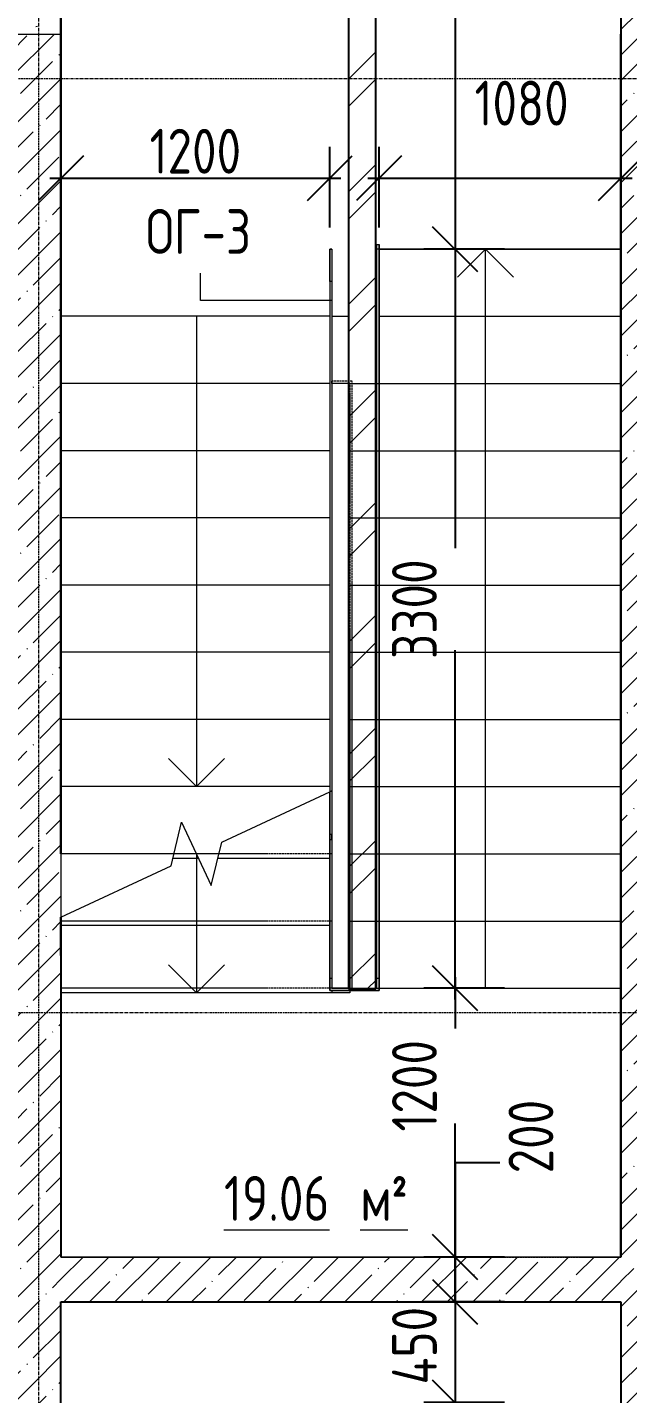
# Model space of a CAD drawing. Header units: millimetres. Extents: x -11854 to 4360091, y -19344 to 4989148.
# Drawn here: x 35493 to 38173, y 16847 to 22947 of the extents above; entities that cross this region are included whole.
import ezdxf

# ---------------------------------------------------------------- set-up
doc = ezdxf.new("R2010")
doc.units = ezdxf.units.MM
doc.linetypes.add('Линия сетки', pattern=[22.225, 12.7, -3.175, 3.175, -3.175])
doc.linetypes.add('Сверху', pattern=[3.96875, 2.38125, -1.5875])
doc.layers.get('0').update_dxf_attribs({"color": 254})
doc.layers.get('Defpoints').update_dxf_attribs({"color": 254})
for name, color, linetype, lineweight in [('_Сверху_ - Верхние поручни', 254, 'Сверху', 9), ('A-ANNO-DIMS', 254, 'Continuous', 9), ('A-AREA-IDEN', 254, 'Continuous', 9), ('A-FLOR', 254, 'Continuous', 9), ('A-FLOR-HRAL-IDEN', 254, 'Continuous', 9), ('A-WALL', 254, 'Continuous', 9), ('S-GRID', 254, 'Continuous', 9), ('S-STRS', 254, 'Continuous', 9), ('S-STRS-ANNO', 254, 'Continuous', 9), ('S-STRS-MBND', 254, 'Сверху', 9), ('Балясины', 254, 'Continuous', 18), ('Верхние поручни', 254, 'Continuous', 9)]:
    doc.layers.add(name, color=color, linetype=linetype, lineweight=lineweight)
doc.styles.add('ISOCPEUR', font='isocpeur.ttf', dxfattribs={"width": 0.8, "height": 200})
doc.styles.add('ISOCPEUR_B', font='', dxfattribs={"width": 0.8, "height": 200})
doc.styles.add('ISOCPEUR_B_1', font='', dxfattribs={"width": 0.8, "height": 200})
doc.styles.get('ISOCPEUR_B').set_extended_font_data('ISOCPEUR', bold=True)
doc.styles.get('ISOCPEUR_B_1').set_extended_font_data('ISOCPEUR', bold=True)
doc.dimstyles.new('2_0_мм_ISOCPEUR', dxfattribs={"dimscale": 304.8, "dimtxt": 199.196235, "dimasz": 0.656168, "dimexe": 0.459318, "dimexo": 0.625, "dimgap": 0.065617, "dimtad": 1, "dimdec": 0, "dimtxsty": 'ISOCPEUR', "dimblk1": 'OBLIQUE', "dimblk2": 'OBLIQUE', "dimsah": 1, "dimcen": 2.5, "dimdle": 0.164042, "dimazin": 3, "dimtfac": 1, "dimtix": 1, "dimtmove": 0, "dimatfit": 3, "dimfxl": 0.787402, "dimfxlon": 1, "dimtvp": 1, "dimarcsym": 2})
doc.dimstyles.new('2_0_мм_ISOCPEUR_1', dxfattribs={"dimscale": 304.8, "dimtxt": 199.196235, "dimasz": 0.656168, "dimexe": 0.459318, "dimexo": 0.625, "dimgap": 0.065617, "dimtad": 1, "dimdec": 0, "dimtxsty": 'ISOCPEUR', "dimblk1": 'OBLIQUE', "dimblk2": 'OBLIQUE', "dimsah": 1, "dimcen": 2.5, "dimdle": 0.164042, "dimazin": 3, "dimtfac": 1, "dimtix": 1, "dimtmove": 1, "dimatfit": 3, "dimfxl": 0.787402, "dimfxlon": 1, "dimtvp": 1, "dimarcsym": 2})
pattern_1 = [(45, (542041.67, 20914.14), (-114.049253, 114.049253), []), (45, (542155.72, 20914.14), (-114.049253, 114.049253), [201.613, -40.323, 3.353, -36.97])]

# ---------------------------------------------------------------- blocks, each defined once
blk = doc.blocks.new('Тип верхнего поручня - Верхний поручень_Внутренний_-4581880-1В')
at = {"layer": 'Верхние поручни'}
for p, q in [((-428369.1, -27225.3), (-428359.1, -27225.2)), ((-428368.9, -27245.3), (-428369.1, -27225.3)), ((-428358.9, -27245.2), (-428368.9, -27245.3)), ((-428339.3, -30500.1), (-428368.9, -27245.3)), ((-428359.1, -27225.2), (-428358.9, -27245.2)), ((-428358.9, -27245.2), (-428329.3, -30500)), ((-428549.3, -30502), (-428556.9, -29669.6)), ((-428546.9, -29664.9), (-428539.3, -30502)), ((-428549.3, -30502), (-428539.3, -30502)), ((-428548.8, -30557), (-428549.3, -30502)), ((-428493.8, -30556.5), (-428548.8, -30557)), ((-428539.3, -30502), (-428538.9, -30547)), ((-428538.9, -30547), (-428493.9, -30546.5)), ((-428493.9, -30546.5), (-428464.9, -30546.3)), ((-428383.8, -30555.5), (-428493.8, -30556.5)), ((-428383.8, -30555.5), (-428383.9, -30546.5)), ((-428328.8, -30555), (-428383.8, -30555.5)), ((-428342.9, -30545.2), (-428338.9, -30545.1)), ((-428339.3, -30500.1), (-428329.3, -30500)), ((-428338.9, -30545.1), (-428339.3, -30500.1)), ((-428329.3, -30500), (-428328.8, -30555))]:
    blk.add_line(p, q, dxfattribs=at)
blk = doc.blocks.new('Тип верхнего поручня - Верхний поручень_Внутренний_-V5-1В')
at = {"layer": 'Верхние поручни'}
for p, q in [((-428369.1, -27225.3), (-428359.1, -27225.2)), ((-428368.9, -27245.3), (-428369.1, -27225.3)), ((-428339.3, -30500.1), (-428368.9, -27245.3)), ((-428358.9, -27245.2), (-428359.1, -27225.2)), ((-428329.3, -30500), (-428358.9, -27245.2)), ((-428556.9, -29669.6), (-428549.3, -30502)), ((-428546.9, -29664.9), (-428539.3, -30502)), ((-428549.3, -30502), (-428548.8, -30557)), ((-428548.8, -30557), (-428383.8, -30555.5)), ((-428539.3, -30502), (-428538.9, -30547)), ((-428538.9, -30547), (-428464.9, -30546.3)), ((-428383.8, -30555.5), (-428328.8, -30555)), ((-428342.9, -30545.2), (-428338.9, -30545.1)), ((-428338.9, -30545.1), (-428339.3, -30500.1)), ((-428328.8, -30555), (-428329.3, -30500))]:
    blk.add_line(p, q, dxfattribs=at)
blk = doc.blocks.new('Ограждение - 25  мм-4441733-1В')
at = {"layer": 'Балясины'}
for p, q in [((2.5, 12.5), (-2.5, 12.5)), ((-2.5, 12.5), (-2.5, -12.5)), ((2.5, -12.5), (2.5, 12.5)), ((-2.5, -12.5), (2.5, -12.5))]:
    blk.add_line(p, q, dxfattribs=at)
blk = doc.blocks.new('Ограждение - Ограждение-4615268-1В')
at = {"extrusion": (0, 0, -1), "zscale": -1, "rotation": 359.4783850228278}
blk.add_blockref('Ограждение - 25  мм-4441733-1В', (428550.1, -29872), dxfattribs=at)
blk = doc.blocks.new('Тип верхнего поручня - Верхний поручень_Внутренний_-4615296-1В')
at = {"layer": 'Верхние поручни'}
for p, q in [((-428578.9, -27247.2), (-428569, -27247.1)), ((-428577.6, -27392.3), (-428578.9, -27247.2)), ((-428569, -27247.1), (-428567.6, -27392.2)), ((-428567.6, -27392.2), (-428577.6, -27392.3))]:
    blk.add_line(p, q, dxfattribs=at)
blk = doc.blocks.new('Тип верхнего поручня - Верхний поручень_Внутренний_-V6-1В')
at = {"layer": '_Сверху_ - Верхние поручни'}
for p, q in [((-428472.8, -27836.2), (-428563.6, -27837.1)), ((-428563.5, -27847.1), (-428563.6, -27837.1)), ((-428482.7, -27846.3), (-428563.5, -27847.1)), ((-428482.3, -27891.3), (-428482.7, -27846.3)), ((-428472.3, -27891.2), (-428472.8, -27836.2)), ((-428458.1, -30546.2), (-428482.3, -27891.3)), ((-428448, -30556.1), (-428472.3, -27891.2)), ((-428556.9, -29669.6), (-428549.3, -30502)), ((-428546.9, -29664.9), (-428539.3, -30501.9)), ((-428549.3, -30502), (-428548.8, -30557)), ((-428548.8, -30557), (-428448, -30556.1)), ((-428539.3, -30501.9), (-428538.9, -30546.9)), ((-428538.9, -30546.9), (-428458.1, -30546.2))]:
    blk.add_line(p, q, dxfattribs=at)
at = {"layer": 'Верхние поручни'}
for p, q in [((-428569, -27247.1), (-428578.9, -27247.2)), ((-428578.9, -27247.2), (-428556.9, -29669.6)), ((-428569, -27247.1), (-428546.9, -29664.9)), ((-428556.9, -29669.6), (-428546.9, -29664.9))]:
    blk.add_line(p, q, dxfattribs=at)
blk = doc.blocks.new('_Oblique')
at = {"color": 0, "linetype": 'ByBlock', "lineweight": -2}
blk.add_line((-0.5, -0.5), (0.5, 0.5), dxfattribs=at)
blk = doc.blocks.new('*D867')
at = {"layer": 'A-ANNO-DIMS', "color": 0, "lineweight": -2, "transparency": 16777216}
for p, q in [((35642.6, 22053.4), (35642.6, 22414.3)), ((36842.6, 22053.4), (36842.6, 22414.3)), ((35592.6, 22274.3), (36892.6, 22274.3))]:
    blk.add_line(p, q, dxfattribs=at)
at = {"layer": 'Defpoints', "color": 0, "transparency": 16777216}
for p in [(36842.6, 22274.3), (35642.6, 22034.3), (36842.6, 22034.3)]:
    blk.add_point(p, dxfattribs=at)
at = {"layer": 'A-ANNO-DIMS', "color": 0, "lineweight": -2, "transparency": 16777216, "xscale": 200, "yscale": 200, "zscale": 200, "rotation": 180}
blk.add_blockref('_Oblique', (35642.6, 22274.3), dxfattribs=at)
at = {"layer": 'A-ANNO-DIMS', "color": 0, "lineweight": -2, "transparency": 16777216, "xscale": 200, "yscale": 200, "zscale": 200}
blk.add_blockref('_Oblique', (36842.6, 22274.3), dxfattribs=at)
at = {"layer": 'A-ANNO-DIMS', "color": 0, "transparency": 16777216, "insert": (36242.6, 22394.3), "char_height": 200, "width": 496.458, "attachment_point": 5, "style": 'ISOCPEUR'}
blk.add_mtext('\\A1;1200', dxfattribs=at)
blk = doc.blocks.new('*D868')
at = {"layer": 'A-ANNO-DIMS', "color": 0, "lineweight": -2, "transparency": 16777216}
for p, q in [((38142.6, 22495.3), (38142.6, 22134.3)), ((37062.6, 22053.4), (37062.6, 22414.3)), ((37012.6, 22274.3), (38192.6, 22274.3))]:
    blk.add_line(p, q, dxfattribs=at)
at = {"layer": 'Defpoints', "color": 0, "transparency": 16777216}
for p in [(38142.6, 22514.3), (38142.6, 22274.3), (37062.6, 22034.3)]:
    blk.add_point(p, dxfattribs=at)
at = {"layer": 'A-ANNO-DIMS', "color": 0, "lineweight": -2, "transparency": 16777216, "xscale": 200, "yscale": 200, "zscale": 200, "rotation": 180}
blk.add_blockref('_Oblique', (37062.6, 22274.3), dxfattribs=at)
at = {"layer": 'A-ANNO-DIMS', "color": 0, "lineweight": -2, "transparency": 16777216, "xscale": 200, "yscale": 200, "zscale": 200}
blk.add_blockref('_Oblique', (38142.6, 22274.3), dxfattribs=at)
at = {"layer": 'A-ANNO-DIMS', "color": 0, "transparency": 16777216, "insert": (37489, 22708.9), "char_height": 200, "width": 496.458, "attachment_point": 1, "line_spacing_factor": 1.149209, "style": 'ISOCPEUR'}
blk.add_mtext('\\A1;1080', dxfattribs=at)
blk = doc.blocks.new('*D870')
at = {"layer": 'A-ANNO-DIMS', "color": 0, "lineweight": -2, "transparency": 16777216}
for p, q in [((37402, 25467.4), (37402, 21907.4)), ((37623, 25417.4), (37262, 25417.4)), ((37623, 21957.4), (37262, 21957.4))]:
    blk.add_line(p, q, dxfattribs=at)
at = {"layer": 'Defpoints', "color": 0, "transparency": 16777216}
for p in [(37642, 25417.4), (37402, 21957.4), (37642, 21957.4)]:
    blk.add_point(p, dxfattribs=at)
at = {"layer": 'A-ANNO-DIMS', "color": 0, "lineweight": -2, "transparency": 16777216, "xscale": 200, "yscale": 200, "zscale": 200}
for p, rotation in [((37402, 25417.4), 90), ((37402, 21957.4), 270)]:
    blk.add_blockref('_Oblique', p, dxfattribs=dict(at, rotation=rotation))
at = {"layer": 'A-ANNO-DIMS', "color": 0, "transparency": 16777216, "insert": (37282, 23687.4), "char_height": 200, "width": 551.62, "attachment_point": 5, "rotation": 90, "style": 'ISOCPEUR'}
blk.add_mtext('\\A1;3460', dxfattribs=at)
blk = doc.blocks.new('*D871')
at = {"layer": 'A-ANNO-DIMS', "color": 0, "lineweight": -2, "transparency": 16777216}
for p, q in [((37402, 22007.4), (37402, 20622.3)), ((37623, 21957.4), (37262, 21957.4)), ((37402, 18607.4), (37402, 20166.3)), ((37623, 18657.4), (37262, 18657.4))]:
    blk.add_line(p, q, dxfattribs=at)
at = {"layer": 'Defpoints', "color": 0, "transparency": 16777216}
for p in [(37642, 21957.4), (37402, 18657.4), (37642, 18657.4)]:
    blk.add_point(p, dxfattribs=at)
at = {"layer": 'A-ANNO-DIMS', "color": 0, "lineweight": -2, "transparency": 16777216, "xscale": 200, "yscale": 200, "zscale": 200}
for p, rotation in [((37402, 21957.4), 90), ((37402, 18657.4), 270)]:
    blk.add_blockref('_Oblique', p, dxfattribs=dict(at, rotation=rotation))
at = {"layer": 'A-ANNO-DIMS', "color": 0, "transparency": 16777216, "insert": (37120.7, 20127.6), "char_height": 200, "width": 533.233, "attachment_point": 1, "rotation": 90, "line_spacing_factor": 1.149209, "style": 'ISOCPEUR'}
blk.add_mtext('\\A1;3300', dxfattribs=at)
blk = doc.blocks.new('*D872')
at = {"layer": 'A-ANNO-DIMS', "color": 0, "lineweight": -2, "transparency": 16777216}
for p, q in [((37402, 18707.4), (37402, 18477.9)), ((37623, 18657.4), (37262, 18657.4)), ((37402, 17407.4), (37402, 18053.9)), ((37623, 17457.4), (37262, 17457.4))]:
    blk.add_line(p, q, dxfattribs=at)
at = {"layer": 'Defpoints', "color": 0, "transparency": 16777216}
for p in [(37642, 18657.4), (37402, 17457.4), (37642, 17457.4)]:
    blk.add_point(p, dxfattribs=at)
at = {"layer": 'A-ANNO-DIMS', "color": 0, "lineweight": -2, "transparency": 16777216, "xscale": 200, "yscale": 200, "zscale": 200}
for p, rotation in [((37402, 18657.4), 90), ((37402, 17457.4), 270)]:
    blk.add_blockref('_Oblique', p, dxfattribs=dict(at, rotation=rotation))
at = {"layer": 'A-ANNO-DIMS', "color": 0, "transparency": 16777216, "insert": (37120.7, 18017.7), "char_height": 200, "width": 496.458, "attachment_point": 1, "rotation": 90, "line_spacing_factor": 1.149209, "style": 'ISOCPEUR'}
blk.add_mtext('\\A1;1200', dxfattribs=at)
blk = doc.blocks.new('*D873')
at = {"layer": 'A-ANNO-DIMS', "color": 0, "lineweight": -2, "transparency": 16777216}
for p, q in [((37602, 17877.4), (37402, 17877.4)), ((37402, 17877.4), (37402, 17457.4)), ((37402, 17507.4), (37402, 17207.4)), ((37623, 17457.4), (37262, 17457.4)), ((37623, 17257.4), (37262, 17257.4))]:
    blk.add_line(p, q, dxfattribs=at)
at = {"layer": 'Defpoints', "color": 0, "transparency": 16777216}
for p in [(37642, 17457.4), (37402, 17257.4), (37642, 17257.4)]:
    blk.add_point(p, dxfattribs=at)
at = {"layer": 'A-ANNO-DIMS', "color": 0, "lineweight": -2, "transparency": 16777216, "xscale": 200, "yscale": 200, "zscale": 200}
for p, rotation in [((37402, 17457.4), 90), ((37402, 17257.4), 270)]:
    blk.add_blockref('_Oblique', p, dxfattribs=dict(at, rotation=rotation))
at = {"layer": 'A-ANNO-DIMS', "color": 0, "transparency": 16777216, "insert": (37640.7, 17830.8), "char_height": 200, "width": 399.925, "attachment_point": 1, "rotation": 90, "line_spacing_factor": 1.149209, "style": 'ISOCPEUR'}
blk.add_mtext('\\A1;200', dxfattribs=at)
blk = doc.blocks.new('*D874')
at = {"layer": 'A-ANNO-DIMS', "color": 0, "lineweight": -2, "transparency": 16777216}
for p, q in [((37402, 17257.4), (37402, 17457.4)), ((37623, 17257.4), (37262, 17257.4)), ((37402, 17257.4), (37402, 16807.4)), ((37402, 17257.4), (37402, 16807.4)), ((37623, 16807.4), (37262, 16807.4)), ((37402, 16807.4), (37402, 16607.4))]:
    blk.add_line(p, q, dxfattribs=at)
at = {"layer": 'Defpoints', "color": 0, "transparency": 16777216}
for p in [(37642, 17257.4), (37402, 16807.4), (37642, 16807.4)]:
    blk.add_point(p, dxfattribs=at)
at = {"layer": 'A-ANNO-DIMS', "color": 0, "lineweight": -2, "transparency": 16777216, "xscale": 200, "yscale": 200, "zscale": 200}
for p, rotation in [((37402, 17257.4), 270), ((37402, 16807.4), 90)]:
    blk.add_blockref('_Oblique', p, dxfattribs=dict(at, rotation=rotation))
at = {"layer": 'A-ANNO-DIMS', "color": 0, "transparency": 16777216, "insert": (37120.7, 16888.5), "char_height": 200, "width": 418.312, "attachment_point": 1, "rotation": 90, "line_spacing_factor": 1.149209, "style": 'ISOCPEUR'}
blk.add_mtext('\\A1;450', dxfattribs=at)
blk = doc.blocks.new('*D875')
at = {"layer": 'A-ANNO-DIMS', "color": 0, "lineweight": -2, "transparency": 16777216}
for p, q in [((37402, 16857.4), (37402, 16617.4)), ((37623, 16807.4), (37262, 16807.4)), ((37623, 16667.4), (37262, 16667.4)), ((37402, 16467.4), (37402, 16667.4)), ((37202, 16467.4), (37402, 16467.4))]:
    blk.add_line(p, q, dxfattribs=at)
at = {"layer": 'Defpoints', "color": 0, "transparency": 16777216}
for p in [(37642, 16807.4), (37402, 16667.4), (37642, 16667.4)]:
    blk.add_point(p, dxfattribs=at)
at = {"layer": 'A-ANNO-DIMS', "color": 0, "lineweight": -2, "transparency": 16777216, "xscale": 200, "yscale": 200, "zscale": 200}
for p, rotation in [((37402, 16807.4), 90), ((37402, 16667.4), 270)]:
    blk.add_blockref('_Oblique', p, dxfattribs=dict(at, rotation=rotation))
at = {"layer": 'A-ANNO-DIMS', "color": 0, "transparency": 16777216, "insert": (36904.7, 16430), "char_height": 200, "width": 381.537, "attachment_point": 1, "rotation": 90, "line_spacing_factor": 1.149209, "style": 'ISOCPEUR'}
blk.add_mtext('\\A1;140', dxfattribs=at)

msp = doc.modelspace()

# ---------------------------------------------------------------- hatches: boundary and pattern name
at = {"layer": 'A-WALL'}
h = msp.add_hatch(dxfattribs=at)
h.set_pattern_fill('FP_2', color=8, style=0, pattern_type=2)
h.set_pattern_definition(pattern_1)
h.paths.add_polyline_path([(38342.6, 22917.4), (38342.6, 23617.4), (38142.6, 23617.4), (38142.6, 22917.4)])
h.paths.add_polyline_path([(38342.6, 24617.4), (38342.6, 25617.4), (38142.6, 25617.4), (38142.6, 24617.4)])
h = msp.add_hatch(dxfattribs=at)
h.set_pattern_fill('FP_1', color=8, style=0, pattern_type=2)
h.set_pattern_definition([(50, (542041.7, 20914.14), (728.7365, -63.7558), [76.2, -838.2]), (355, (542041.7, 20914.14), (-140.9716, 764.2276), [60.96, -670.56]), (100.451, (542102.4, 20908.8), (587.77, 700.4668), [64.76, -712.36]), (46.184, (542041.7, 21117.3), (1084.3162, -168.171), [114.3, -1257.3]), (96.636, (542132, 21103.3), (949.61, 989.7098), [97.14, -1068.54]), (351.184, (542041.7, 21117.3), (949.6206, 989.7012), [91.44, -1005.84]), (21, (542143.3, 21066.54), (606.4579, -409.0606), [76.2, -838.2]), (326, (542143.3, 21066.54), (247.2083, 736.7529), [60.96, -670.56]), (71.451, (542193.8, 21032.46), (853.66825, 327.6855), [64.76, -712.36]), (37.5, (542041.67, 20914.14), (12.3547, 338.22012), [6.706, -655.726, 6.706, -674.014, -673.1]), (37.5, (542041.67, 20914.14), (12.3547, 338.22012), [-1343.152, 6.706, -666.394]), (7.5, (542041.67, 20914.14), (267.27887, 400.72213), [6.706, -381.406, 6.706, -640.486, -256.54]), (7.5, (542041.67, 20914.14), (267.27887, 400.72213), [-1035.304, 6.706, -249.834]), (327.5, (541815.1, 20914.14), (542.36333, -22.91534), [6.706, -247.294, 6.706, -785.774, -1051.56]), (327.5, (541815.1, 20914.14), (542.36333, -22.91534), [-1046.48, 6.706, -1044.854]), (317.5, (541713.5, 20914.14), (592.51696, 101.7071), [6.706, -323.494, 6.706, -519.582, -746.76]), (317.5, (541713.5, 20914.14), (592.51696, 101.7071), [-856.488, 6.706, -740.054])])
h.paths.add_polyline_path([(35442.6, 22917.4), (35642.6, 22917.4), (35642.6, 23967.4), (35442.6, 23967.4), (35442.6, 23017.4)])
h.paths.add_polyline_path([(35442.6, 25367.4), (35642.6, 25367.4), (35642.6, 25417.4), (35442.6, 25417.4)])
h = msp.add_hatch(dxfattribs=at)
h.set_pattern_fill('FP_3', color=8, style=0, pattern_type=2)
h.set_pattern_definition([(45, (542041.67, 20914.14), (-251.44717, 251.44717), []), (45, (542041.67, 21295.14), (-251.44717, 251.44717), [])])
h.paths.add_polyline_path([(36927.6, 18656.4), (37047.6, 18657.4), (37047.6, 25417.4), (36927.6, 25416.4), (36927.6, 18657.4)])
h = msp.add_hatch(dxfattribs=at)
h.set_pattern_fill('FP_2', color=8, style=0, pattern_type=2)
h.set_pattern_definition(pattern_1)
h.paths.add_polyline_path([(35267.6, 22717.4), (35642.6, 22717.4), (35642.6, 22917.4), (35192.6, 22917.4), (35192.6, 22717.4)])
h.paths.add_polyline_path([(33542.6, 22717.4), (33792.6, 22717.4), (33792.6, 22917.4), (31642.5, 22917.4), (31642.5, 22717.4), (33342.6, 22717.4)])
h = msp.add_hatch(dxfattribs=at)
h.set_pattern_fill('FP_2', color=8, style=0, pattern_type=2)
h.set_pattern_definition(pattern_1)
h.paths.add_polyline_path([(38342.6, 16687.4), (38342.6, 22917.4), (38142.6, 22917.4), (38142.6, 16687.4)])
h = msp.add_hatch(dxfattribs=at)
h.set_pattern_fill('FP_2', color=8, style=0, pattern_type=2)
h.set_pattern_definition(pattern_1)
h.paths.add_polyline_path([(35642.6, 16887.4), (35642.6, 22717.4), (35442.6, 22717.4), (35442.6, 16887.4)])
h = msp.add_hatch(dxfattribs=at)
h.set_pattern_fill('FP_2', color=8, style=0, pattern_type=2)
h.set_pattern_definition(pattern_1)
h.paths.add_polyline_path([(38142.6, 17257.4), (38141.6, 17457.4), (35642.6, 17457.4), (35642.6, 17257.4), (37527.7, 17257.4)])
h = msp.add_hatch(dxfattribs=at)
h.set_pattern_fill('FP_2', color=8, style=0, pattern_type=2)
h.set_pattern_definition(pattern_1)
h.paths.add_polyline_path([(35642.6, 16687.4), (35642.6, 16887.4), (31442.6, 16887.4), (31442.6, 16687.4), (35542.5, 16687.4)])

# ---------------------------------------------------------------- linework, layer by layer
at = {"layer": 'A-FLOR', "color": 8}
for p, q in [((37052.6, 21957.4), (37048.6, 21957.4)), ((38141.6, 21957.4), (37062.6, 21957.4)), ((36852.6, 21657.4), (36926.6, 21657.4))]:
    msp.add_line(p, q, dxfattribs=at)
at = {"layer": 'A-FLOR-HRAL-IDEN', "color": 8}
for p, q in [((36265.2, 21728.4), (36265.2, 21849.9)), ((36852.6, 21728.4), (36265.2, 21728.4))]:
    msp.add_line(p, q, dxfattribs=at)
at = {"layer": 'A-WALL', "color": 8, "lineweight": 25}
for p, q in [((36926.6, 25416.4), (36926.6, 19257.4)), ((36927.6, 19257.4), (36927.6, 25416.4)), ((36927.6, 18656.4), (36927.6, 25416.4)), ((37048.6, 18656.4), (37048.6, 25416.4)), ((35643.6, 19257.4), (35643.6, 23967.4)), ((38141.6, 23617.4), (38141.6, 17458.4)), ((35642.6, 19257.4), (35642.6, 23017.4)), ((38142.6, 23017.4), (38142.6, 17457.4)), ((35642.6, 22917.4), (35642.6, 19257.4)), ((38142.6, 17457.4), (38142.6, 22917.4)), ((36926.6, 19257.4), (36927.6, 19257.4)), ((35642.6, 18804.2), (35642.6, 18975.3)), ((36927.6, 18804.2), (36926.6, 18804.2)), ((36926.6, 18804.2), (36926.6, 18656.4)), ((36927.6, 18657.4), (36926.6, 18657.4)), ((36926.6, 18656.4), (37048.6, 18656.4)), ((35642.6, 17257.4), (38142.6, 17257.4)), ((35642.6, 16687.4), (35642.6, 17257.4)), ((38142.6, 17257.4), (38142.6, 14997.4))]:
    msp.add_line(p, q, dxfattribs=at)
at = {"layer": 'A-WALL', "color": 8}
for p, q in [((37047.6, 18657.4), (37047.6, 25417.4)), ((37047.6, 25417.4), (37047.6, 18657.4)), ((35642.6, 23967.4), (35642.6, 22917.4)), ((35192.6, 22917.4), (35642.6, 22917.4)), ((36926.6, 18804.2), (36926.6, 19257.4)), ((35643.6, 18975.8), (35643.6, 17458.4)), ((35642.6, 17458.4), (35642.6, 18804.2)), ((35642.6, 18320.3), (35643.6, 18320.3)), ((35642.6, 17458.4), (35642.6, 17457.4)), ((38141.6, 17457.4), (35642.6, 17457.4)), ((35643.6, 17458.4), (38141.6, 17458.4)), ((38141.6, 17457.4), (38142.6, 17457.4))]:
    msp.add_line(p, q, dxfattribs=at)
at = {"layer": 'S-GRID', "color": 8, "linetype": 'Линия сетки'}
for p, q in [((35542.6, 26233.7), (35542.6, -3782.8)), ((52010.5, 22717.4), (20926.5, 22717.4)), ((52010.5, 22717.4), (20926.5, 22717.4)), ((52010.5, 18547.4), (20926.5, 18547.4))]:
    msp.add_line(p, q, dxfattribs=at)
at = {"layer": 'S-STRS', "color": 8}
for p, q in [((37048.6, 21957.4), (37052.6, 21957.4)), ((37062.6, 21957.4), (38141.6, 21957.4)), ((36842.6, 21657.4), (35643.6, 21657.4)), ((37048.6, 21657.4), (37052.6, 21657.4)), ((37062.6, 21657.4), (38141.6, 21657.4)), ((36842.6, 21357.4), (35643.6, 21357.4)), ((37048.6, 21357.4), (37052.6, 21357.4)), ((37062.6, 21357.4), (38141.6, 21357.4)), ((36842.6, 21057.4), (35643.6, 21057.4)), ((37048.6, 21057.4), (37052.6, 21057.4)), ((37062.6, 21057.4), (38141.6, 21057.4)), ((36842.6, 20757.4), (35643.6, 20757.4)), ((37048.6, 20757.4), (37052.6, 20757.4)), ((37062.6, 20757.4), (38141.6, 20757.4)), ((36842.6, 20457.4), (35643.6, 20457.4)), ((37048.6, 20457.4), (37052.6, 20457.4)), ((37062.6, 20457.4), (38141.6, 20457.4)), ((36842.6, 20157.4), (35643.6, 20157.4)), ((37048.6, 20157.4), (37052.6, 20157.4)), ((37062.6, 20157.4), (38141.6, 20157.4)), ((36842.6, 19857.4), (35643.4, 19857.4)), ((37048.6, 19857.4), (37052.6, 19857.4)), ((37062.6, 19857.4), (38141.6, 19857.4)), ((36842.6, 19557.4), (35643.5, 19557.4)), ((37048.6, 19557.4), (37052.6, 19557.4)), ((37062.6, 19557.4), (38141.6, 19557.4)), ((35642.6, 19257.4), (35642.6, 18975.3)), ((36147.1, 19257.4), (35642.6, 19257.4)), ((36256.9, 19237.4), (36142.3, 19237.4)), ((36348, 19257.4), (36247.6, 19257.4)), ((36842.6, 19237.4), (36343.2, 19237.4)), ((37048.6, 19257.4), (37052.6, 19257.4)), ((37062.6, 19257.4), (38141.6, 19257.4)), ((36842.6, 18937.4), (35643.6, 18937.4)), ((37048.6, 18957.4), (37052.6, 18957.4)), ((37062.6, 18957.4), (38141.6, 18957.4)), ((36852.6, 18637.4), (35643.6, 18637.4)), ((36852.6, 18647.4), (36852.6, 18637.4)), ((36932.6, 18637.4), (36852.6, 18637.4)), ((36932.6, 18647.4), (36932.6, 18637.4)), ((37062.6, 18657.4), (38141.8, 18657.4))]:
    msp.add_line(p, q, dxfattribs=at)
at = {"layer": 'S-STRS', "color": 8, "linetype": 'Сверху'}
for p, q in [((36842.6, 21657.4), (35643.6, 21657.4)), ((37048.6, 21657.4), (37052.6, 21657.4)), ((37062.6, 21657.4), (38141.6, 21657.4)), ((36842.6, 21357.4), (35643.6, 21357.4)), ((37048.6, 21357.4), (37052.6, 21357.4)), ((37062.6, 21357.4), (38141.6, 21357.4)), ((36842.6, 21057.4), (35643.6, 21057.4)), ((37048.6, 21057.4), (37052.6, 21057.4)), ((37062.6, 21057.4), (38141.6, 21057.4)), ((36842.6, 20757.4), (35643.6, 20757.4)), ((37048.6, 20757.4), (37052.6, 20757.4)), ((37062.6, 20757.4), (38141.6, 20757.4)), ((36842.6, 20457.4), (35643.6, 20457.4)), ((37048.6, 20457.4), (37052.6, 20457.4)), ((37062.6, 20457.4), (38141.6, 20457.4)), ((36842.6, 20157.4), (35643.6, 20157.4)), ((37048.6, 20157.4), (37052.6, 20157.4)), ((37062.6, 20157.4), (38141.6, 20157.4)), ((36842.6, 19857.4), (35643.4, 19857.4)), ((37048.6, 19857.4), (37052.6, 19857.4)), ((37062.6, 19857.4), (38141.6, 19857.4)), ((36842.6, 19557.4), (35643.5, 19557.4)), ((37048.6, 19557.4), (37052.6, 19557.4)), ((37062.6, 19557.4), (38141.6, 19557.4)), ((36147.1, 19257.4), (35642.6, 19257.4)), ((36256.9, 19237.4), (36142.3, 19237.4)), ((36348, 19257.4), (36247.6, 19257.4)), ((36842.6, 19237.4), (36343.2, 19237.4)), ((37048.6, 19257.4), (37052.6, 19257.4)), ((37062.6, 19257.4), (38141.6, 19257.4)), ((36842.6, 18937.4), (35643.6, 18937.4)), ((37048.6, 18957.4), (37052.6, 18957.4)), ((37062.6, 18957.4), (38141.6, 18957.4)), ((36852.6, 18637.4), (35643.6, 18637.4)), ((37062.6, 18657.4), (38141.8, 18657.4))]:
    msp.add_line(p, q, dxfattribs=at)
at = {"layer": 'S-STRS-ANNO', "color": 8}
for p, q in [((37537.6, 21957.4), (37412.6, 21832.4)), ((37537.6, 21657.4), (37537.6, 21957.4)), ((37537.6, 21957.4), (37662.6, 21832.4)), ((36247.6, 21657.4), (36247.6, 21357.4)), ((37537.6, 21357.4), (37537.6, 21657.4)), ((36247.6, 21357.4), (36247.6, 21057.4)), ((37537.6, 21057.4), (37537.6, 21357.4)), ((36247.6, 21057.4), (36247.6, 20757.4)), ((37537.6, 20757.4), (37537.6, 21057.4)), ((36247.6, 20757.4), (36247.6, 20457.4)), ((37537.6, 20457.4), (37537.6, 20757.4)), ((36247.6, 20457.4), (36247.6, 20157.4)), ((37537.6, 20157.4), (37537.6, 20457.4)), ((36247.6, 20157.4), (36247.6, 19857.4)), ((37537.6, 19857.4), (37537.6, 20157.4)), ((36247.6, 19857.4), (36247.6, 19557.4)), ((37537.6, 19557.4), (37537.6, 19857.4)), ((36247.6, 19557.4), (36122.6, 19682.4)), ((36247.6, 19557.4), (36372.6, 19682.4)), ((37537.6, 19257.4), (37537.6, 19557.4)), ((36247.6, 19257.4), (36247.6, 19237.4)), ((36247.6, 19237.4), (36247.6, 18937.4)), ((37537.6, 18957.4), (37537.6, 19257.4)), ((36247.6, 18937.4), (36247.6, 18637.4)), ((37537.6, 18657.4), (37537.6, 18957.4)), ((36247.6, 18637.4), (36122.6, 18762.4)), ((36247.6, 18637.4), (36372.6, 18762.4))]:
    msp.add_line(p, q, dxfattribs=at)
at = {"layer": 'S-STRS-MBND', "color": 8}
for p, q in [((36933.3, 21357.4), (38143.3, 21357.4)), ((36933.3, 18657.4), (36933.3, 21357.4)), ((38143.3, 18657.4), (38143.3, 21357.4)), ((36933.3, 21057.4), (38143.3, 21057.4)), ((36933.3, 21057.4), (38143.3, 21057.4)), ((36933.3, 20757.4), (38143.3, 20757.4)), ((36933.3, 20757.4), (38143.3, 20757.4)), ((36933.3, 20457.4), (38143.3, 20457.4)), ((36933.3, 20457.4), (38143.3, 20457.4)), ((36933.3, 20157.4), (38143.3, 20157.4)), ((36933.3, 20157.4), (38143.3, 20157.4)), ((36933.3, 19857.4), (38143.3, 19857.4)), ((36933.3, 19857.4), (38143.3, 19857.4)), ((36852.6, 19539.5), (36852.6, 18657.4)), ((36933.3, 19557.4), (38143.3, 19557.4)), ((36933.3, 19557.4), (38143.3, 19557.4)), ((36247.6, 19257.4), (36147.1, 19257.4)), ((36247.6, 19257.4), (36147.1, 19257.4)), ((36852.6, 19257.4), (36348, 19257.4)), ((36852.6, 19257.4), (36348, 19257.4)), ((36933.3, 19257.4), (38143.3, 19257.4)), ((36933.3, 19257.4), (38143.3, 19257.4)), ((35642.6, 18975.3), (35642.6, 18657.4)), ((36852.6, 18957.4), (35642.6, 18957.4)), ((36852.6, 18957.4), (35642.6, 18957.4)), ((36933.3, 18957.4), (38143.3, 18957.4)), ((36933.3, 18957.4), (38143.3, 18957.4)), ((35642.6, 18657.4), (35642.6, 17457.4)), ((36852.6, 18657.4), (35642.6, 18657.4)), ((36852.6, 18657.4), (35642.6, 18657.4)), ((36933.3, 18657.4), (36852.6, 18657.4)), ((36933.3, 18657.4), (38143.3, 18657.4)), ((36933.3, 18657.4), (38143.3, 18657.4)), ((38143.3, 17457.4), (38143.3, 18657.4)), ((35642.6, 17457.4), (38143.3, 17457.4))]:
    msp.add_line(p, q, dxfattribs=at)
at = {"layer": 'S-STRS-MBND', "color": 8, "linetype": 'Continuous'}
for p, q in [((36360.9, 19310.2), (36842.6, 19534.9)), ((36134.3, 19204.6), (36181.5, 19399)), ((36181.5, 19399), (36313.6, 19115.8)), ((36313.6, 19115.8), (36360.9, 19310.2)), ((35642.6, 18975.3), (36134.3, 19204.6))]:
    msp.add_line(p, q, dxfattribs=at)

# ---------------------------------------------------------------- block references
at = {"layer": 'Балясины', "color": 8, "lineweight": 9, "rotation": 359.4783850228292}
msp.add_blockref('Ограждение - Ограждение-4615268-1В', (465651.8, 45301.8), dxfattribs=at)
at = {"layer": 'Верхние поручни', "color": 8, "rotation": 359.4783850228292}
for name in ['Тип верхнего поручня - Верхний поручень_Внутренний_-4581880-1В', 'Тип верхнего поручня - Верхний поручень_Внутренний_-V5-1В', 'Тип верхнего поручня - Верхний поручень_Внутренний_-V6-1В', 'Тип верхнего поручня - Верхний поручень_Внутренний_-4615296-1В']:
    msp.add_blockref(name, (465651.8, 45301.8), dxfattribs=at)

# ---------------------------------------------------------------- texts
at = {"layer": 'A-AREA-IDEN', "color": 8, "char_height": 200, "attachment_point": 1}
for s, insert, width, style in [('\\L19.06 ', (36370.5, 17819.4), 737.552, 'ISOCPEUR_B'), ('\\L\\fISOCPEUR|b1|i0|c238|p34|;\\W.8;\\L²', (37116.6, 17819.4), 128.27, 'ISOCPEUR_B_1'), ('\\L\\fISOCPEUR|b1|i0|c204|p34|;\\W.8;\\Lм', (36979.1, 17819.4), 166.751, 'ISOCPEUR_B')]:
    msp.add_mtext(s, dxfattribs=dict(at, insert=insert, width=width, style=style))

# ---------------------------------------------------------------- dimensions: what is measured, and where the dimension line sits
at = {"layer": 'A-ANNO-DIMS', "color": 8}
dim = msp.add_linear_dim(base=(37402, 21957.4), p1=(37642, 25417.4), p2=(37642, 21957.4), angle=90, dimstyle='2_0_мм_ISOCPEUR', override={"dimfxl": 3459.997919}, dxfattribs=at)
dim.commit()
dim.dimension.update_dxf_attribs({"geometry": '*D870', "text_midpoint": (37282, 23687.4)})
dim = msp.add_linear_dim(base=(38142.6, 22274.3), p1=(37062.6, 22034.3), p2=(38142.6, 22514.3), dimstyle='2_0_мм_ISOCPEUR_1', override={"dimfxl": 1181.849652}, dxfattribs=at)
dim.commit()
dim.dimension.update_dxf_attribs({"geometry": '*D868', "text_midpoint": (37737.2, 22422.3), "dimtype": 160})
dim = msp.add_linear_dim(base=(36842.6, 22274.3), p1=(35642.6, 22034.3), p2=(36842.6, 22034.3), dimstyle='2_0_мм_ISOCPEUR', override={"dimfxl": 1200}, dxfattribs=at)
dim.commit()
dim.dimension.update_dxf_attribs({"geometry": '*D867', "text_midpoint": (36242.6, 22394.3)})
for base, p1, p2, override, picture, middle in [((37402, 18657.4), (37642, 21957.4), (37642, 18657.4), {"dimfxl": 3299.999906}, '*D871', (37254, 20394.3)), ((37402, 17457.4), (37642, 18657.4), (37642, 17457.4), {"dimfxl": 1200.002565}, '*D872', (37254, 18265.9)), ((37402, 17257.4), (37642, 17457.4), (37642, 17257.4), {"dimfxl": 200.00034}, '*D873', (37639.2, 17877.4)), ((37402, 16807.4), (37642, 17257.4), (37642, 16807.4), {"dimfxl": 449.99927}, '*D874', (37254, 17097.7)), ((37402, 16667.4), (37642, 16807.4), (37642, 16667.4), {"dimfxl": 140}, '*D875', (37254, 16489.5))]:
    dim = msp.add_linear_dim(base=base, p1=p1, p2=p2, angle=90, dimstyle='2_0_мм_ISOCPEUR_1', override=override, dxfattribs=at)
    dim.commit()
    dim.dimension.update_dxf_attribs({"geometry": picture, "text_midpoint": middle, "dimtype": 160, "text_rotation": 90})

# ---------------------------------------------------------------- next in the draw order: texts
at = {"layer": 'A-FLOR-HRAL-IDEN', "color": 8, "insert": (36021.6, 22136), "char_height": 200, "width": 301.434, "attachment_point": 1, "style": 'ISOCPEUR', "bg_fill": 3, "box_fill_scale": 1.25, "bg_fill_color": 9, "bg_fill_true_color": 13158600, "bg_fill_transparency": 0}
msp.add_mtext('ОГ', dxfattribs=at)

# ---------------------------------------------------------------- next in the draw order: texts
at = {"layer": 'A-FLOR-HRAL-IDEN', "color": 8, "insert": (36270.3, 22136), "char_height": 200, "width": 282.194, "attachment_point": 1, "style": 'ISOCPEUR', "bg_fill": 3, "box_fill_scale": 1.25, "bg_fill_color": 9, "bg_fill_true_color": 13158600, "bg_fill_transparency": 0}
msp.add_mtext('-3', dxfattribs=at)

doc.saveas('drawing.dxf')
